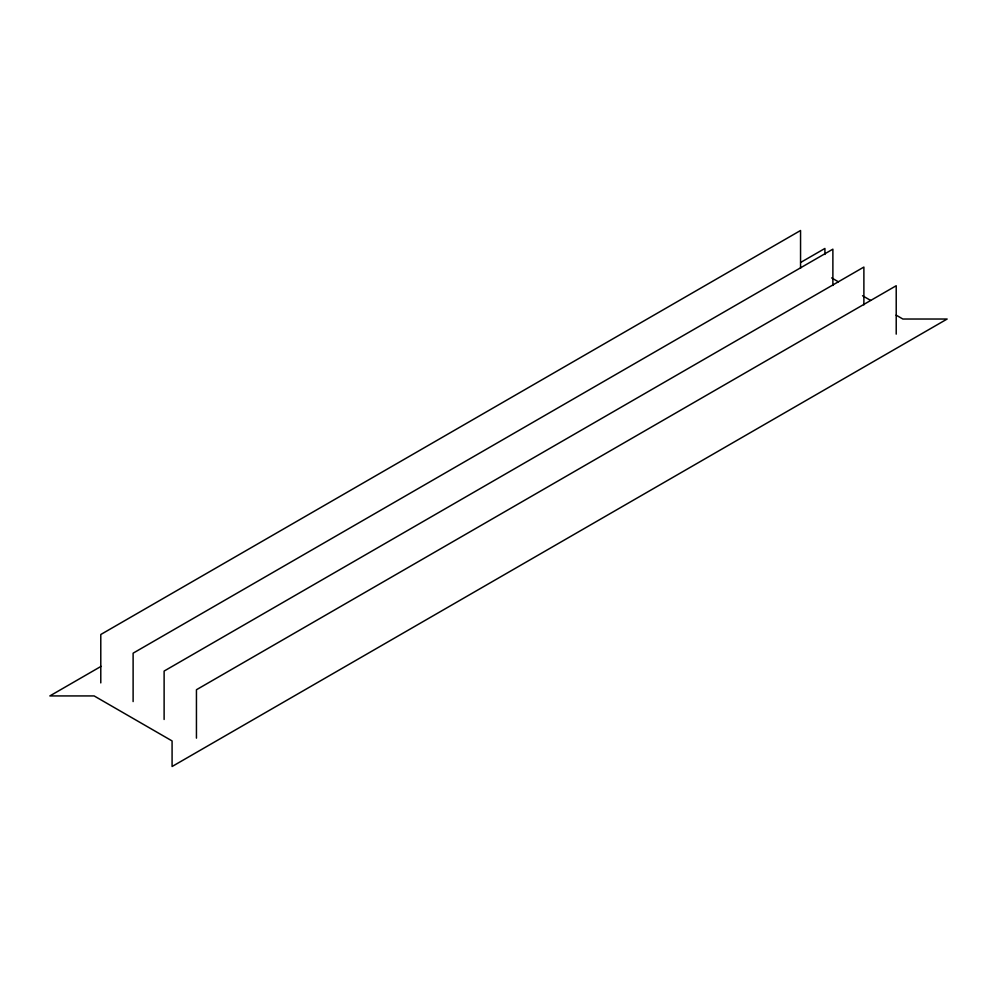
<?xml version="1.0" encoding="UTF-8"?>
<svg xmlns="http://www.w3.org/2000/svg" width="997" height="997" viewBox="0 0 997 997"><rect width="100%" height="100%" fill="white"/><g stroke="black" fill="none" stroke-linecap="round" stroke-linejoin="round"><path stroke-width="1.5" d="M101.071 666.357L49.85 695.931L94.142 695.931L172.082 740.933L172.082 766.506L947.15 319.028L902.858 319.028L896.141 315.139M800.653 262.46L824.918 248.452L824.918 254.472M831.635 277.901L838.352 281.777M862.542 295.748L870.605 300.396M896.216 334.132L896.216 285.728L196.446 689.737L196.446 738.141M863.888 304.883L863.888 267.059L164.119 671.068L164.119 719.473M832.881 285.466L832.881 249.163L133.112 653.172L133.112 701.576M800.554 268.318L800.554 230.494L100.784 634.503L100.784 682.908"/></g></svg>
